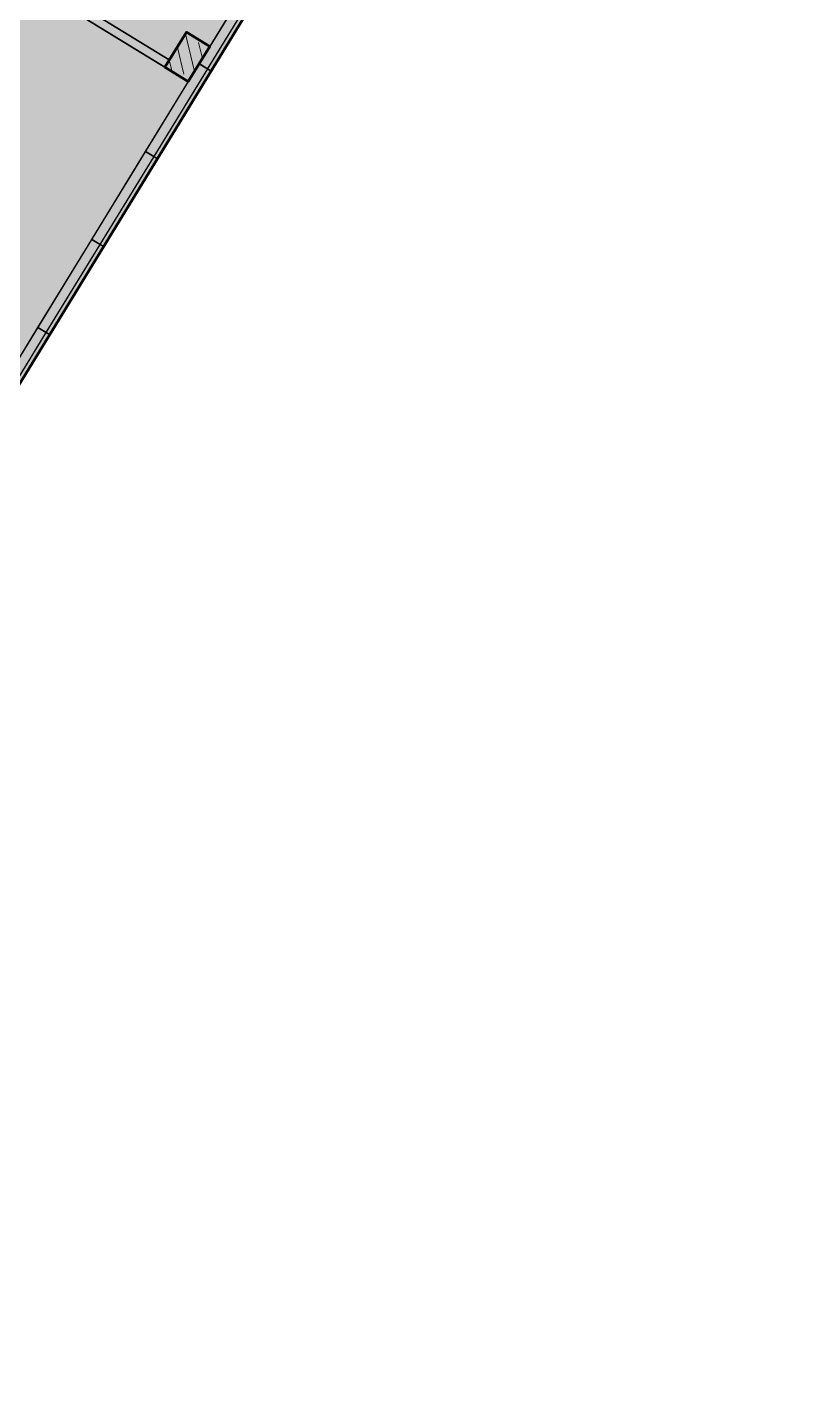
# Model space of a CAD drawing. Extents: x 11425 to 15501, y 6544 to 9114.
# Drawn here: x 11498.28 to 11509.39, y 8977.03 to 8996.73 of the extents above; entities that cross this region are included whole.
import ezdxf

# ---------------------------------------------------------------- set-up
doc = ezdxf.new("R2010")
doc.units = 0
doc.linetypes.add('DASHED2', pattern=[0.375, 0.25, -0.125])
for name, color, linetype, lineweight in [('МГТ-АМ-АР-Стены монолитные', 5, 'Continuous', 40), ('МГТ-АМ-АР-Штриховка монолит', 250, 'Continuous', 5), ('МГТ-АР-ЖД пути', 160, 'Continuous', 13), ('МГТ-АР-Перегородки  125 мм', 125, 'Continuous', 25), ('МГТ_АР_Окна', 150, 'Continuous', 9)]:
    doc.layers.add(name, color=color, linetype=linetype, lineweight=lineweight)
doc.layers.add('МГТ_АР_Перегородки', color=6, linetype='Continuous')

msp = doc.modelspace()

# ---------------------------------------------------------------- hatches: boundary and pattern name
at = {"transparency": 33554559}
h = msp.add_hatch(color=1, dxfattribs=at)
h.dxf.hatch_style = 1
h.paths.add_polyline_path([(11469.443, 8969.13), (11480.332, 8962.401), (11509.041, 9009.31), (11498.125, 9015.994)])
h.paths.add_polyline_path([(11511.116, 9098.194), (11515.024, 9106.412), (11559.185, 9085.413), (11555.278, 9077.194)])
at = {"layer": 'МГТ-АМ-АР-Штриховка монолит', "lineweight": 9}
h = msp.add_hatch(dxfattribs=at)
h.set_pattern_fill('ANSI35', color=1, scale=0.05, angle=58.5331, style=0)
h.set_pattern_definition([(103.53305, (11461.52987, 8616.16623), (-0.30868464, -0.074297), []), (103.53305, (11461.64706, 8616.35772), (-0.30868464, -0.074297), [0.396875, -0.079375, 0, -0.079375])])
h.paths.add_polyline_path([(11500.283, 8996.15), (11500.625, 8995.941), (11500.938, 8996.453), (11500.597, 8996.662)])

# ---------------------------------------------------------------- linework, layer by layer
at = {"color": 1, "lineweight": 50}
msp.add_lwpolyline([(11469.443, 8969.13), (11480.332, 8962.401), (11509.041, 9009.31), (11498.125, 9015.994)], close=True, dxfattribs=at)
at = {"layer": 'МГТ-АМ-АР-Стены монолитные', "color": 1, "elevation": 0}
msp.add_lwpolyline([(11500.283, 8996.15), (11500.625, 8995.941), (11500.938, 8996.453), (11500.597, 8996.662)], close=True, dxfattribs=at)
at = {"layer": 'МГТ-АР-ЖД пути', "color": 1, "linetype": 'DASHED2', "lineweight": 30, "ltscale": 7000}
msp.add_line((11509.043, 9009.313), (11480.332, 8962.401), dxfattribs=at)
at = {"layer": 'МГТ-АР-Перегородки  125 мм', "color": 1, "lineweight": 25, "elevation": 0}
for points in [[(11499.028, 9001.139), (11502.507, 8999.012), (11500.938, 8996.453), (11500.597, 8996.662), (11500.349, 8996.257), (11497.449, 8998.032), (11497.697, 8998.437), (11497.462, 8998.58), (11499.027, 9001.14)], [(11495.275, 8999.215), (11500.624, 8995.941), (11497.975, 8991.613), (11492.626, 8994.887)]]:
    msp.add_lwpolyline(points, close=True, dxfattribs=at)
at = {"layer": 'МГТ_АР_Окна', "color": 1, "lineweight": 25}
for p, q in [((11500.905, 8996.122, 0), (11501.688, 8997.401, 0)), ((11500.127, 8994.85, 0), (11500.91, 8996.129, 0)), ((11499.344, 8993.57, 0), (11500.127, 8994.85, 0)), ((11498.56, 8992.291, 0), (11499.344, 8993.57, 0)), ((11497.777, 8991.012, 0), (11498.56, 8992.291, 0))]:
    msp.add_line(p, q, dxfattribs=at)
at = {"layer": 'МГТ_АР_Окна', "color": 1, "lineweight": 25, "extrusion": (-4.32651e-10, -2.39578e-09, 1), "elevation": 0}
for points in [[(11501.564, 8997.477), (11501.735, 8997.372), (11500.952, 8996.093), (11500.781, 8996.197)], [(11500.786, 8996.205), (11500.956, 8996.101), (11500.173, 8994.821), (11500.003, 8994.926)], [(11500.003, 8994.926), (11500.173, 8994.821), (11499.39, 8993.542), (11499.22, 8993.646)], [(11499.22, 8993.646), (11499.39, 8993.542), (11498.607, 8992.262), (11498.437, 8992.367)], [(11498.437, 8992.367), (11498.607, 8992.262), (11497.824, 8990.983), (11497.654, 8991.087)]]:
    msp.add_lwpolyline(points, close=True, dxfattribs=at)
at = {"layer": 'МГТ_АР_Перегородки', "color": 1, "lineweight": 25, "elevation": 0}
msp.add_lwpolyline([(11500.283, 8996.15), (11497.383, 8997.925), (11497.449, 8998.032), (11500.349, 8996.257)], close=True, dxfattribs=at)

doc.saveas('drawing.dxf')
